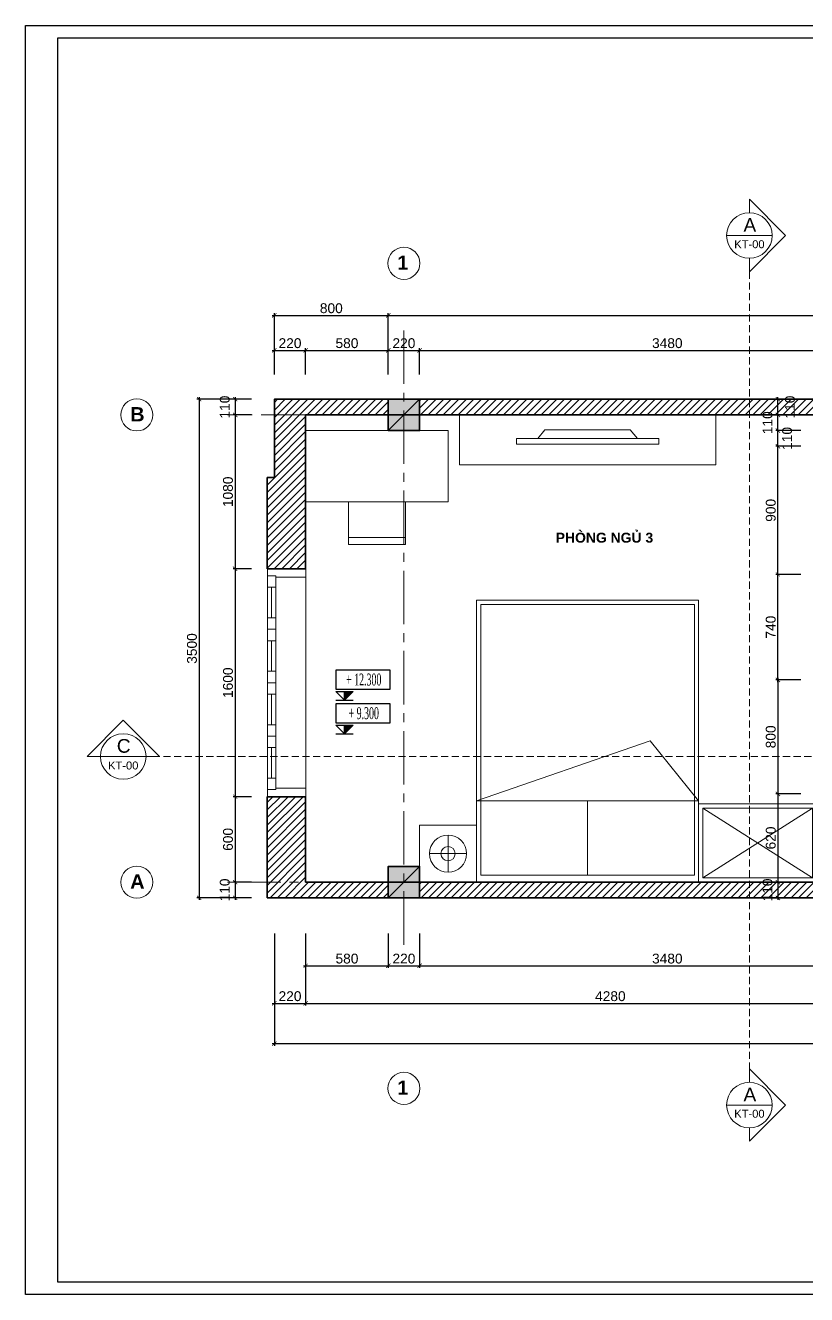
# Model space of a CAD drawing. Header units: millimetres. Extents: x 522695 to 636011, y 461124 to 505319.
# Drawn here: x 561319 to 566806, y 496409 to 505319 of the extents above; entities that cross this region are included whole.
import ezdxf
from ezdxf.enums import TextEntityAlignment as Align

# ---------------------------------------------------------------- set-up
doc = ezdxf.new("R2010")
doc.units = ezdxf.units.MM
doc.header["$LTSCALE"] = 500
doc.header["$MEASUREMENT"] = 0
doc.linetypes.add('CENTER2', pattern=[1.125, 0.75, -0.125, 0.125, -0.125])
doc.linetypes.add('DASHED2', pattern=[0.375, 0.25, -0.125])
doc.layers.get('0').update_dxf_attribs({"linetype": 'CONTINUOUS'})
doc.layers.get('DEFPOINTS').update_dxf_attribs({"color": 250, "linetype": 'CONTINUOUS'})
for name, color, linetype, lineweight in [('DH_CAT', 3, 'CONTINUOUS', 35), ('DH_HATCH', 250, 'CONTINUOUS', 5), ('DH_KHUAT', 149, 'DASHED2', 9), ('DH_KTHUOC', 8, 'CONTINUOUS', 5), ('DH_NOITHAT', 252, 'CONTINUOUS', 9), ('DH_TEXT', 4, 'CONTINUOUS', 13), ('DH_THAY', 4, 'CONTINUOUS', 13), ('DH_TRUC', 251, 'CENTER2', 5), ('TEXT', 3, 'CONTINUOUS', 25)]:
    doc.layers.add(name, color=color, linetype=linetype, lineweight=lineweight)
doc.layers.add('E_Thay', color=33, linetype='CONTINUOUS')
doc.layers.add('IN', color=5, linetype='CONTINUOUS')
doc.styles.add('arial', font='arial.ttf')
doc.styles.add('DH_ARIAL_B', font='arialbd.ttf')
doc.styles.add('DH_KITHUOC', font='arial.ttf')
doc.styles.add('ROMANSssss', font='vntimeh.shx', dxfattribs={"width": 0.55})
doc.dimstyles.new('DH_100s', dxfattribs={"dimtxt": 230, "dimasz": 100, "dimexe": 50, "dimexo": 0, "dimgap": 50, "dimtad": 1, "dimdec": 0, "dimzin": 0, "dimdsep": 46, "dimtxsty": 'DH_KITHUOC', "dimblk1": 'ARCHTICK', "dimblk2": 'ARCHTICK', "dimsah": 1, "dimcen": 90, "dimdle": 50, "dimclrd": 8, "dimclre": 8, "dimclrt": 4, "dimadec": 0, "dimazin": 0, "dimtfac": 100, "dimtdec": 0, "dimtofl": 0, "dimtmove": 2, "dimatfit": 3, "dimldrblk": 'ARCHTICK', "dimfxl": 1, "dimtolj": 2, "dimtzin": 0, "dimarcsym": 0})

# ---------------------------------------------------------------- blocks, each defined once
blk = doc.blocks.new('*U850')
at = {"layer": 'DH_NOITHAT'}
blk.add_lwpolyline([(-550, 0), (0, 0), (0, 1600), (-550, 1600)], close=True, dxfattribs=at)
at = {"layer": 'DH_NOITHAT', "color": 250}
blk.add_lwpolyline([(-520, 30), (-30, 30), (-30, 1570), (-520, 1570)], close=True, dxfattribs=at)
for points in [[(-520, 1570), (-30, 800), (-520, 30)], [(-30, 1570), (-520, 800), (-30, 30)], [(-520, 800), (-30, 800)]]:
    blk.add_lwpolyline(points, dxfattribs=at)
blk = doc.blocks.new('*U306')
blk.add_line((60, 270.4), (1540, 270.4))
at = {"color": 8}
for p, q in [((130, 60.4), (345, 60.4)), ((130, 30.4), (345, 30.4)), ((130, 0.4), (345, 0.4)), ((505, 60.4), (720, 60.4)), ((505, 30.4), (720, 30.4)), ((505, 0.4), (720, 0.4)), ((880, 60.4), (1095, 60.4)), ((880, 30.4), (1095, 30.4)), ((880, 0.4), (1095, 0.4)), ((1255, 60.4), (1470, 60.4)), ((1255, 30.4), (1470, 30.4)), ((1255, 0.4), (1470, 0.4))]:
    blk.add_line(p, q, dxfattribs=at)
for points in [[(50, 60.4), (60, 60.4), (60, 270.4), (0, 270.4), (0, 0.4), (50, 0.4)], [(1550, 60.4), (1540, 60.4), (1540, 270.4), (1600, 270.4), (1600, 0.4), (1550, 0.4)]]:
    blk.add_lwpolyline(points, close=True)
for points in [[(50, 60.4), (50, 0.4), (130, 0.4), (130, 60.4)], [(425, 60.4), (425, 0.4), (345, 0.4), (345, 60.4)], [(425, 60.4), (425, 0.4), (505, 0.4), (505, 60.4)], [(800, 60.4), (800, 0.4), (720, 0.4), (720, 60.4)], [(800, 60.4), (800, 0.4), (880, 0.4), (880, 60.4)], [(1175, 60.4), (1175, 0.4), (1095, 0.4), (1095, 60.4)], [(1175, 60.4), (1175, 0.4), (1255, 0.4), (1255, 60.4)], [(1550, 60.4), (1550, 0.4), (1470, 0.4), (1470, 60.4)]]:
    blk.add_lwpolyline(points, close=True, dxfattribs=at)
blk = doc.blocks.new('KHUNGTEN_A3')
at = {"color": 3}
blk.add_lwpolyline([(0, 14850), (21000, 14850), (21000, 0), (0, 0)], close=True, dxfattribs=at)
blk.add_lwpolyline([(380, 14704), (20854, 14704), (20854, 146), (380, 146)], close=True)
blk = doc.blocks.new('giuong15x19')
blk.add_lwpolyline([(-780, 0), (780, 0), (780, 1980), (-780, 1980)], close=True)
at = {"color": 250}
blk.add_lwpolyline([(-750, 50), (750, 50), (750, 1950), (-750, 1950)], close=True, dxfattribs=at)
for points in [[(-780, 570.3), (780, 570.3), (438.7, 992.9), (-780, 570.3)], [(0, 570.3), (0, 50)]]:
    blk.add_lwpolyline(points, dxfattribs=at)
blk = doc.blocks.new('*U20')
at = {"layer": 'DH_NOITHAT'}
for points in [[(300, 800), (300, 500), (700, 500), (700, 800)], [(0, 500), (1000, 500), (1000, 0), (0, 0)]]:
    blk.add_lwpolyline(points, close=True, dxfattribs=at)
blk.add_lwpolyline([(300, 750), (700, 750)], dxfattribs=at)
blk = doc.blocks.new('cot220')
at = {"layer": 'DH_HATCH'}
blk.add_hatch(color=256, dxfattribs=at).paths.add_polyline_path([(-110, -110), (110, -110), (110, 110), (-110, 110)])
at = {"layer": 'DH_CAT'}
blk.add_lwpolyline([(-110, -110), (110, -110), (110, 110), (-110, 110)], close=True, dxfattribs=at)
blk.add_lwpolyline([(110, 110), (-110, -110)], dxfattribs=at)
blk = doc.blocks.new('*U23')
for points in [[(-300, 0), (-350, -60), (350, -60), (300, 0)], [(-500, -60), (-500, -100), (500, -100), (500, -60)]]:
    blk.add_lwpolyline(points, close=True)
blk = doc.blocks.new('_ARCHTICK')
at = {"color": 0, "linetype": 'ByBlock', "const_width": 0.15}
blk.add_lwpolyline([(-0.5, -0.5), (0.5, 0.5)], dxfattribs=at)
blk = doc.blocks.new('*D168')
at = {"layer": 'DEFPOINTS', "color": 0, "transparency": 16777216}
for p in [(562907.1, 502694.9), (562792.3, 502584.9), (562907.1, 502584.9)]:
    blk.add_point(p, dxfattribs=at)
at = {"layer": 'DH_KTHUOC', "color": 8, "lineweight": -2, "transparency": 16777216}
for p, q in [((562792.3, 502709.9), (562792.3, 502569.9)), ((562907.1, 502694.9), (562777.3, 502694.9)), ((562907.1, 502584.9), (562777.3, 502584.9))]:
    blk.add_line(p, q, dxfattribs=at)
at = {"layer": 'DH_KTHUOC', "color": 8, "lineweight": -2, "transparency": 16777216, "xscale": 30, "yscale": 30, "zscale": 30}
for p, rotation in [((562792.3, 502694.9), 90), ((562792.3, 502584.9), 270)]:
    blk.add_blockref('_ARCHTICK', p, dxfattribs=dict(at, rotation=rotation))
at = {"layer": 'DH_KTHUOC', "color": 4, "transparency": 16777216, "insert": (562719.6, 502639.9), "char_height": 69, "attachment_point": 5, "rotation": 90, "style": 'DH_KITHUOC'}
blk.add_mtext('\\A2;110', dxfattribs=at)
blk = doc.blocks.new('*D169')
at = {"layer": 'DEFPOINTS', "color": 0, "transparency": 16777216}
for p in [(562907.1, 502584.9), (562792.3, 501504.9), (562907.1, 501504.9)]:
    blk.add_point(p, dxfattribs=at)
at = {"layer": 'DH_KTHUOC', "color": 8, "lineweight": -2, "transparency": 16777216}
for p, q in [((562907.1, 502584.9), (562777.3, 502584.9)), ((562792.3, 502599.9), (562792.3, 501489.9)), ((562907.1, 501504.9), (562777.3, 501504.9))]:
    blk.add_line(p, q, dxfattribs=at)
at = {"layer": 'DH_KTHUOC', "color": 8, "lineweight": -2, "transparency": 16777216, "xscale": 30, "yscale": 30, "zscale": 30}
for p, rotation in [((562792.3, 502584.9), 90), ((562792.3, 501504.9), 270)]:
    blk.add_blockref('_ARCHTICK', p, dxfattribs=dict(at, rotation=rotation))
at = {"layer": 'DH_KTHUOC', "color": 4, "transparency": 16777216, "insert": (562742.1, 502044.9), "char_height": 69, "attachment_point": 5, "rotation": 90, "style": 'DH_KITHUOC'}
blk.add_mtext('\\A2;1080', dxfattribs=at)
blk = doc.blocks.new('*D170')
at = {"layer": 'DEFPOINTS', "color": 0, "transparency": 16777216}
for p in [(562907.1, 501504.9), (562792.3, 499904.9), (562907.1, 499904.9)]:
    blk.add_point(p, dxfattribs=at)
at = {"layer": 'DH_KTHUOC', "color": 8, "lineweight": -2, "transparency": 16777216}
for p, q in [((562907.1, 501504.9), (562777.3, 501504.9)), ((562792.3, 501519.9), (562792.3, 499889.9)), ((562907.1, 499904.9), (562777.3, 499904.9))]:
    blk.add_line(p, q, dxfattribs=at)
at = {"layer": 'DH_KTHUOC', "color": 8, "lineweight": -2, "transparency": 16777216, "xscale": 30, "yscale": 30, "zscale": 30}
for p, rotation in [((562792.3, 501504.9), 90), ((562792.3, 499904.9), 270)]:
    blk.add_blockref('_ARCHTICK', p, dxfattribs=dict(at, rotation=rotation))
at = {"layer": 'DH_KTHUOC', "color": 4, "transparency": 16777216, "insert": (562742.1, 500704.9), "char_height": 69, "attachment_point": 5, "rotation": 90, "style": 'DH_KITHUOC'}
blk.add_mtext('\\A2;1600', dxfattribs=at)
blk = doc.blocks.new('*D171')
at = {"layer": 'DEFPOINTS', "color": 0, "transparency": 16777216}
for p in [(562907.1, 499904.9), (562792.3, 499304.9), (562907.1, 499304.9)]:
    blk.add_point(p, dxfattribs=at)
at = {"layer": 'DH_KTHUOC', "color": 8, "lineweight": -2, "transparency": 16777216}
for p, q in [((562907.1, 499904.9), (562777.3, 499904.9)), ((562792.3, 499919.9), (562792.3, 499289.9)), ((562907.1, 499304.9), (562777.3, 499304.9))]:
    blk.add_line(p, q, dxfattribs=at)
at = {"layer": 'DH_KTHUOC', "color": 8, "lineweight": -2, "transparency": 16777216, "xscale": 30, "yscale": 30, "zscale": 30}
for p, rotation in [((562792.3, 499904.9), 90), ((562792.3, 499304.9), 270)]:
    blk.add_blockref('_ARCHTICK', p, dxfattribs=dict(at, rotation=rotation))
at = {"layer": 'DH_KTHUOC', "color": 4, "transparency": 16777216, "insert": (562742.1, 499604.9), "char_height": 69, "attachment_point": 5, "rotation": 90, "style": 'DH_KITHUOC'}
blk.add_mtext('\\A2;600', dxfattribs=at)
blk = doc.blocks.new('*D172')
at = {"layer": 'DEFPOINTS', "color": 0, "transparency": 16777216}
for p in [(562907.1, 499304.9), (562792.3, 499194.9), (562907.1, 499194.9)]:
    blk.add_point(p, dxfattribs=at)
at = {"layer": 'DH_KTHUOC', "color": 8, "lineweight": -2, "transparency": 16777216}
for p, q in [((562792.3, 499319.9), (562792.3, 499179.9)), ((562907.1, 499304.9), (562777.3, 499304.9)), ((562907.1, 499194.9), (562777.3, 499194.9))]:
    blk.add_line(p, q, dxfattribs=at)
at = {"layer": 'DH_KTHUOC', "color": 8, "lineweight": -2, "transparency": 16777216, "xscale": 30, "yscale": 30, "zscale": 30}
for p, rotation in [((562792.3, 499304.9), 90), ((562792.3, 499194.9), 270)]:
    blk.add_blockref('_ARCHTICK', p, dxfattribs=dict(at, rotation=rotation))
at = {"layer": 'DH_KTHUOC', "color": 4, "transparency": 16777216, "insert": (562719.6, 499249.9), "char_height": 69, "attachment_point": 5, "rotation": 90, "style": 'DH_KITHUOC'}
blk.add_mtext('\\A2;110', dxfattribs=at)
blk = doc.blocks.new('*D173')
at = {"layer": 'DEFPOINTS', "color": 0, "transparency": 16777216}
for p in [(562907.1, 502694.9), (562539.3, 499194.9), (562907.1, 499194.9)]:
    blk.add_point(p, dxfattribs=at)
at = {"layer": 'DH_KTHUOC', "color": 8, "lineweight": -2, "transparency": 16777216}
for p, q in [((562539.3, 502709.9), (562539.3, 499179.9)), ((562907.1, 502694.9), (562524.3, 502694.9)), ((562907.1, 499194.9), (562524.3, 499194.9))]:
    blk.add_line(p, q, dxfattribs=at)
at = {"layer": 'DH_KTHUOC', "color": 8, "lineweight": -2, "transparency": 16777216, "xscale": 30, "yscale": 30, "zscale": 30}
for p, rotation in [((562539.3, 502694.9), 90), ((562539.3, 499194.9), 270)]:
    blk.add_blockref('_ARCHTICK', p, dxfattribs=dict(at, rotation=rotation))
at = {"layer": 'DH_KTHUOC', "color": 4, "transparency": 16777216, "insert": (562489.1, 500944.9), "char_height": 69, "attachment_point": 5, "rotation": 90, "style": 'DH_KITHUOC'}
blk.add_mtext('\\A2;3500', dxfattribs=at)
blk = doc.blocks.new('*D183')
at = {"layer": 'DEFPOINTS', "color": 0, "transparency": 16777216}
for p in [(563867.5, 503283.2), (563067.5, 502869.1), (563867.5, 502869.1)]:
    blk.add_point(p, dxfattribs=at)
at = {"layer": 'DH_KTHUOC', "color": 8, "lineweight": -2, "transparency": 16777216}
for p, q in [((563052.5, 503283.2), (563882.5, 503283.2)), ((563067.5, 502869.1), (563067.5, 503298.2)), ((563867.5, 502869.1), (563867.5, 503298.2))]:
    blk.add_line(p, q, dxfattribs=at)
at = {"layer": 'DH_KTHUOC', "color": 8, "lineweight": -2, "transparency": 16777216, "xscale": 30, "yscale": 30, "zscale": 30, "rotation": 180}
blk.add_blockref('_ARCHTICK', (563067.5, 503283.2), dxfattribs=at)
at = {"layer": 'DH_KTHUOC', "color": 8, "lineweight": -2, "transparency": 16777216, "xscale": 30, "yscale": 30, "zscale": 30}
blk.add_blockref('_ARCHTICK', (563867.5, 503283.2), dxfattribs=at)
at = {"layer": 'DH_KTHUOC', "color": 4, "transparency": 16777216, "insert": (563467.5, 503333.5), "char_height": 69, "attachment_point": 5, "style": 'DH_KITHUOC'}
blk.add_mtext('\\A2;800', dxfattribs=at)
blk = doc.blocks.new('*D184')
at = {"layer": 'DEFPOINTS', "color": 0, "transparency": 16777216}
for p in [(564087.5, 503037.9), (563867.5, 502869.1), (564087.5, 502869.1)]:
    blk.add_point(p, dxfattribs=at)
at = {"layer": 'DH_KTHUOC', "color": 8, "lineweight": -2, "transparency": 16777216}
for p, q in [((563852.5, 503037.9), (564102.5, 503037.9)), ((563867.5, 502869.1), (563867.5, 503052.9)), ((564087.5, 502869.1), (564087.5, 503052.9))]:
    blk.add_line(p, q, dxfattribs=at)
at = {"layer": 'DH_KTHUOC', "color": 8, "lineweight": -2, "transparency": 16777216, "xscale": 30, "yscale": 30, "zscale": 30, "rotation": 180}
blk.add_blockref('_ARCHTICK', (563867.5, 503037.9), dxfattribs=at)
at = {"layer": 'DH_KTHUOC', "color": 8, "lineweight": -2, "transparency": 16777216, "xscale": 30, "yscale": 30, "zscale": 30}
blk.add_blockref('_ARCHTICK', (564087.5, 503037.9), dxfattribs=at)
at = {"layer": 'DH_KTHUOC', "color": 4, "transparency": 16777216, "insert": (563977.5, 503088.1), "char_height": 69, "attachment_point": 5, "style": 'DH_KITHUOC'}
blk.add_mtext('\\A2;220', dxfattribs=at)
blk = doc.blocks.new('*D185')
at = {"layer": 'DEFPOINTS', "color": 0, "transparency": 16777216}
for p in [(567567.5, 503037.9), (564087.5, 502869.1), (567567.5, 502869.1)]:
    blk.add_point(p, dxfattribs=at)
at = {"layer": 'DH_KTHUOC', "color": 8, "lineweight": -2, "transparency": 16777216}
for p, q in [((564072.5, 503037.9), (567582.5, 503037.9)), ((564087.5, 502869.1), (564087.5, 503052.9)), ((567567.5, 502869.1), (567567.5, 503052.9))]:
    blk.add_line(p, q, dxfattribs=at)
at = {"layer": 'DH_KTHUOC', "color": 8, "lineweight": -2, "transparency": 16777216, "xscale": 30, "yscale": 30, "zscale": 30, "rotation": 180}
blk.add_blockref('_ARCHTICK', (564087.5, 503037.9), dxfattribs=at)
at = {"layer": 'DH_KTHUOC', "color": 8, "lineweight": -2, "transparency": 16777216, "xscale": 30, "yscale": 30, "zscale": 30}
blk.add_blockref('_ARCHTICK', (567567.5, 503037.9), dxfattribs=at)
at = {"layer": 'DH_KTHUOC', "color": 4, "transparency": 16777216, "insert": (565827.5, 503088.2), "char_height": 69, "attachment_point": 5, "style": 'DH_KITHUOC'}
blk.add_mtext('\\A2;3480', dxfattribs=at)
blk = doc.blocks.new('*D191')
at = {"layer": 'DEFPOINTS', "color": 0, "transparency": 16777216}
for p in [(571067.5, 503283.2), (563867.5, 502869.1), (571067.5, 502869.1)]:
    blk.add_point(p, dxfattribs=at)
at = {"layer": 'DH_KTHUOC', "color": 8, "lineweight": -2, "transparency": 16777216}
for p, q in [((563852.5, 503283.2), (571082.5, 503283.2)), ((563867.5, 502869.1), (563867.5, 503298.2)), ((571067.5, 502869.1), (571067.5, 503298.2))]:
    blk.add_line(p, q, dxfattribs=at)
at = {"layer": 'DH_KTHUOC', "color": 8, "lineweight": -2, "transparency": 16777216, "xscale": 30, "yscale": 30, "zscale": 30, "rotation": 180}
blk.add_blockref('_ARCHTICK', (563867.5, 503283.2), dxfattribs=at)
at = {"layer": 'DH_KTHUOC', "color": 8, "lineweight": -2, "transparency": 16777216, "xscale": 30, "yscale": 30, "zscale": 30}
blk.add_blockref('_ARCHTICK', (571067.5, 503283.2), dxfattribs=at)
at = {"layer": 'DH_KTHUOC', "color": 4, "transparency": 16777216, "insert": (567467.5, 503333.5), "char_height": 69, "attachment_point": 5, "style": 'DH_KITHUOC'}
blk.add_mtext('\\A2;7200', dxfattribs=at)
blk = doc.blocks.new('*D192')
at = {"layer": 'DEFPOINTS', "color": 0, "transparency": 16777216}
for p in [(563287.5, 503037.9), (563067.5, 502869.1), (563287.5, 502869.1)]:
    blk.add_point(p, dxfattribs=at)
at = {"layer": 'DH_KTHUOC', "color": 8, "lineweight": -2, "transparency": 16777216}
for p, q in [((563052.5, 503037.9), (563302.5, 503037.9)), ((563067.5, 502869.1), (563067.5, 503052.9)), ((563287.5, 502869.1), (563287.5, 503052.9))]:
    blk.add_line(p, q, dxfattribs=at)
at = {"layer": 'DH_KTHUOC', "color": 8, "lineweight": -2, "transparency": 16777216, "xscale": 30, "yscale": 30, "zscale": 30, "rotation": 180}
blk.add_blockref('_ARCHTICK', (563067.5, 503037.9), dxfattribs=at)
at = {"layer": 'DH_KTHUOC', "color": 8, "lineweight": -2, "transparency": 16777216, "xscale": 30, "yscale": 30, "zscale": 30}
blk.add_blockref('_ARCHTICK', (563287.5, 503037.9), dxfattribs=at)
at = {"layer": 'DH_KTHUOC', "color": 4, "transparency": 16777216, "insert": (563177.5, 503088.1), "char_height": 69, "attachment_point": 5, "style": 'DH_KITHUOC'}
blk.add_mtext('\\A2;220', dxfattribs=at)
blk = doc.blocks.new('*D193')
at = {"layer": 'DEFPOINTS', "color": 0, "transparency": 16777216}
for p in [(563867.5, 503037.9), (563287.5, 502869.1), (563867.5, 502869.1)]:
    blk.add_point(p, dxfattribs=at)
at = {"layer": 'DH_KTHUOC', "color": 8, "lineweight": -2, "transparency": 16777216}
for p, q in [((563272.5, 503037.9), (563882.5, 503037.9)), ((563287.5, 502869.1), (563287.5, 503052.9)), ((563867.5, 502869.1), (563867.5, 503052.9))]:
    blk.add_line(p, q, dxfattribs=at)
at = {"layer": 'DH_KTHUOC', "color": 8, "lineweight": -2, "transparency": 16777216, "xscale": 30, "yscale": 30, "zscale": 30, "rotation": 180}
blk.add_blockref('_ARCHTICK', (563287.5, 503037.9), dxfattribs=at)
at = {"layer": 'DH_KTHUOC', "color": 8, "lineweight": -2, "transparency": 16777216, "xscale": 30, "yscale": 30, "zscale": 30}
blk.add_blockref('_ARCHTICK', (563867.5, 503037.9), dxfattribs=at)
at = {"layer": 'DH_KTHUOC', "color": 4, "transparency": 16777216, "insert": (563577.5, 503088.1), "char_height": 69, "attachment_point": 5, "style": 'DH_KITHUOC'}
blk.add_mtext('\\A2;580', dxfattribs=at)
blk = doc.blocks.new('*D194')
at = {"layer": 'DEFPOINTS', "color": 0, "transparency": 16777216}
for p in [(563067.5, 498945.5), (563287.5, 498945.5), (563287.5, 498453.8)]:
    blk.add_point(p, dxfattribs=at)
at = {"layer": 'DH_KTHUOC', "color": 8, "lineweight": -2, "transparency": 16777216}
for p, q in [((563067.5, 498945.5), (563067.5, 498438.8)), ((563287.5, 498945.5), (563287.5, 498438.8)), ((563052.5, 498453.8), (563302.5, 498453.8))]:
    blk.add_line(p, q, dxfattribs=at)
at = {"layer": 'DH_KTHUOC', "color": 8, "lineweight": -2, "transparency": 16777216, "xscale": 30, "yscale": 30, "zscale": 30, "rotation": 180}
blk.add_blockref('_ARCHTICK', (563067.5, 498453.8), dxfattribs=at)
at = {"layer": 'DH_KTHUOC', "color": 8, "lineweight": -2, "transparency": 16777216, "xscale": 30, "yscale": 30, "zscale": 30}
blk.add_blockref('_ARCHTICK', (563287.5, 498453.8), dxfattribs=at)
at = {"layer": 'DH_KTHUOC', "color": 4, "transparency": 16777216, "insert": (563177.5, 498504), "char_height": 69, "attachment_point": 5, "style": 'DH_KITHUOC'}
blk.add_mtext('\\A2;220', dxfattribs=at)
blk = doc.blocks.new('*D195')
at = {"layer": 'DEFPOINTS', "color": 0, "transparency": 16777216}
for p in [(563287.5, 498945.5), (563867.5, 498945.5), (563867.5, 498717.7)]:
    blk.add_point(p, dxfattribs=at)
at = {"layer": 'DH_KTHUOC', "color": 8, "lineweight": -2, "transparency": 16777216}
for p, q in [((563287.5, 498945.5), (563287.5, 498702.7)), ((563867.5, 498945.5), (563867.5, 498702.7)), ((563272.5, 498717.7), (563882.5, 498717.7))]:
    blk.add_line(p, q, dxfattribs=at)
at = {"layer": 'DH_KTHUOC', "color": 8, "lineweight": -2, "transparency": 16777216, "xscale": 30, "yscale": 30, "zscale": 30, "rotation": 180}
blk.add_blockref('_ARCHTICK', (563287.5, 498717.7), dxfattribs=at)
at = {"layer": 'DH_KTHUOC', "color": 8, "lineweight": -2, "transparency": 16777216, "xscale": 30, "yscale": 30, "zscale": 30}
blk.add_blockref('_ARCHTICK', (563867.5, 498717.7), dxfattribs=at)
at = {"layer": 'DH_KTHUOC', "color": 4, "transparency": 16777216, "insert": (563577.5, 498767.9), "char_height": 69, "attachment_point": 5, "style": 'DH_KITHUOC'}
blk.add_mtext('\\A2;580', dxfattribs=at)
blk = doc.blocks.new('*D196')
at = {"layer": 'DEFPOINTS', "color": 0, "transparency": 16777216}
for p in [(563867.5, 498945.5), (564087.5, 498945.5), (564087.5, 498717.7)]:
    blk.add_point(p, dxfattribs=at)
at = {"layer": 'DH_KTHUOC', "color": 8, "lineweight": -2, "transparency": 16777216}
for p, q in [((563867.5, 498945.5), (563867.5, 498702.7)), ((564087.5, 498945.5), (564087.5, 498702.7)), ((563852.5, 498717.7), (564102.5, 498717.7))]:
    blk.add_line(p, q, dxfattribs=at)
at = {"layer": 'DH_KTHUOC', "color": 8, "lineweight": -2, "transparency": 16777216, "xscale": 30, "yscale": 30, "zscale": 30, "rotation": 180}
blk.add_blockref('_ARCHTICK', (563867.5, 498717.7), dxfattribs=at)
at = {"layer": 'DH_KTHUOC', "color": 8, "lineweight": -2, "transparency": 16777216, "xscale": 30, "yscale": 30, "zscale": 30}
blk.add_blockref('_ARCHTICK', (564087.5, 498717.7), dxfattribs=at)
at = {"layer": 'DH_KTHUOC', "color": 4, "transparency": 16777216, "insert": (563977.5, 498767.9), "char_height": 69, "attachment_point": 5, "style": 'DH_KITHUOC'}
blk.add_mtext('\\A2;220', dxfattribs=at)
blk = doc.blocks.new('*D197')
at = {"layer": 'DEFPOINTS', "color": 0, "transparency": 16777216}
for p in [(564087.5, 498945.5), (567567.5, 498945.5), (567567.5, 498717.7)]:
    blk.add_point(p, dxfattribs=at)
at = {"layer": 'DH_KTHUOC', "color": 8, "lineweight": -2, "transparency": 16777216}
for p, q in [((564087.5, 498945.5), (564087.5, 498702.7)), ((567567.5, 498945.5), (567567.5, 498702.7)), ((564072.5, 498717.7), (567582.5, 498717.7))]:
    blk.add_line(p, q, dxfattribs=at)
at = {"layer": 'DH_KTHUOC', "color": 8, "lineweight": -2, "transparency": 16777216, "xscale": 30, "yscale": 30, "zscale": 30, "rotation": 180}
blk.add_blockref('_ARCHTICK', (564087.5, 498717.7), dxfattribs=at)
at = {"layer": 'DH_KTHUOC', "color": 8, "lineweight": -2, "transparency": 16777216, "xscale": 30, "yscale": 30, "zscale": 30}
blk.add_blockref('_ARCHTICK', (567567.5, 498717.7), dxfattribs=at)
at = {"layer": 'DH_KTHUOC', "color": 4, "transparency": 16777216, "insert": (565827.5, 498767.9), "char_height": 69, "attachment_point": 5, "style": 'DH_KITHUOC'}
blk.add_mtext('\\A2;3480', dxfattribs=at)
blk = doc.blocks.new('*D204')
at = {"layer": 'DEFPOINTS', "color": 0, "transparency": 16777216}
for p in [(563067.5, 498945.5), (571067.5, 498945.5), (563067.5, 498171)]:
    blk.add_point(p, dxfattribs=at)
at = {"layer": 'DH_KTHUOC', "color": 8, "lineweight": -2, "transparency": 16777216}
for p, q in [((563067.5, 498945.5), (563067.5, 498156)), ((571067.5, 498945.5), (571067.5, 498156)), ((571082.5, 498171), (563052.5, 498171))]:
    blk.add_line(p, q, dxfattribs=at)
at = {"layer": 'DH_KTHUOC', "color": 8, "lineweight": -2, "transparency": 16777216, "xscale": 30, "yscale": 30, "zscale": 30, "rotation": 180}
blk.add_blockref('_ARCHTICK', (563067.5, 498171), dxfattribs=at)
at = {"layer": 'DH_KTHUOC', "color": 8, "lineweight": -2, "transparency": 16777216, "xscale": 30, "yscale": 30, "zscale": 30}
blk.add_blockref('_ARCHTICK', (571067.5, 498171), dxfattribs=at)
at = {"layer": 'DH_KTHUOC', "color": 4, "transparency": 16777216, "insert": (567067.5, 498221.2), "char_height": 69, "attachment_point": 5, "style": 'DH_KITHUOC'}
blk.add_mtext('\\A2;8000', dxfattribs=at)
blk = doc.blocks.new('*D205')
at = {"layer": 'DEFPOINTS', "color": 0, "transparency": 16777216}
for p in [(563287.5, 498945.5), (567567.5, 498945.5), (567567.5, 498453.8)]:
    blk.add_point(p, dxfattribs=at)
at = {"layer": 'DH_KTHUOC', "color": 8, "lineweight": -2, "transparency": 16777216}
for p, q in [((563287.5, 498945.5), (563287.5, 498438.8)), ((567567.5, 498945.5), (567567.5, 498438.8)), ((563272.5, 498453.8), (567582.5, 498453.8))]:
    blk.add_line(p, q, dxfattribs=at)
at = {"layer": 'DH_KTHUOC', "color": 8, "lineweight": -2, "transparency": 16777216, "xscale": 30, "yscale": 30, "zscale": 30, "rotation": 180}
blk.add_blockref('_ARCHTICK', (563287.5, 498453.8), dxfattribs=at)
at = {"layer": 'DH_KTHUOC', "color": 8, "lineweight": -2, "transparency": 16777216, "xscale": 30, "yscale": 30, "zscale": 30}
blk.add_blockref('_ARCHTICK', (567567.5, 498453.8), dxfattribs=at)
at = {"layer": 'DH_KTHUOC', "color": 4, "transparency": 16777216, "insert": (565427.5, 498504), "char_height": 69, "attachment_point": 5, "style": 'DH_KITHUOC'}
blk.add_mtext('\\A2;4280', dxfattribs=at)
blk = doc.blocks.new('*D164')
at = {"layer": 'DEFPOINTS', "color": 0, "transparency": 16777216}
for p in [(566604.3, 501464.9), (566764.2, 501464.9), (566764.2, 500724.9)]:
    blk.add_point(p, dxfattribs=at)
at = {"layer": 'DH_KTHUOC', "color": 8, "lineweight": -2, "transparency": 16777216}
for p, q in [((566764.2, 501464.9), (566589.3, 501464.9)), ((566604.3, 500709.9), (566604.3, 501479.9)), ((566764.2, 500724.9), (566589.3, 500724.9))]:
    blk.add_line(p, q, dxfattribs=at)
at = {"layer": 'DH_KTHUOC', "color": 8, "lineweight": -2, "transparency": 16777216, "xscale": 30, "yscale": 30, "zscale": 30}
for p, rotation in [((566604.3, 501464.9), 90), ((566604.3, 500724.9), 270)]:
    blk.add_blockref('_ARCHTICK', p, dxfattribs=dict(at, rotation=rotation))
at = {"layer": 'DH_KTHUOC', "color": 4, "transparency": 16777216, "insert": (566554.1, 501094.9), "char_height": 69, "attachment_point": 5, "rotation": 90, "style": 'DH_KITHUOC'}
blk.add_mtext('\\A2;740', dxfattribs=at)
blk = doc.blocks.new('*D165')
at = {"layer": 'DEFPOINTS', "color": 0, "transparency": 16777216}
for p in [(566604.3, 502364.9), (566764.2, 502364.9), (566764.2, 501464.9)]:
    blk.add_point(p, dxfattribs=at)
at = {"layer": 'DH_KTHUOC', "color": 8, "lineweight": -2, "transparency": 16777216}
for p, q in [((566764.2, 502364.9), (566589.3, 502364.9)), ((566604.3, 501449.9), (566604.3, 502379.9)), ((566764.2, 501464.9), (566589.3, 501464.9))]:
    blk.add_line(p, q, dxfattribs=at)
at = {"layer": 'DH_KTHUOC', "color": 8, "lineweight": -2, "transparency": 16777216, "xscale": 30, "yscale": 30, "zscale": 30}
for p, rotation in [((566604.3, 502364.9), 90), ((566604.3, 501464.9), 270)]:
    blk.add_blockref('_ARCHTICK', p, dxfattribs=dict(at, rotation=rotation))
at = {"layer": 'DH_KTHUOC', "color": 4, "transparency": 16777216, "insert": (566554.1, 501914.9), "char_height": 69, "attachment_point": 5, "rotation": 90, "style": 'DH_KITHUOC'}
blk.add_mtext('\\A2;900', dxfattribs=at)
blk = doc.blocks.new('*D166')
at = {"layer": 'DEFPOINTS', "color": 0, "transparency": 16777216}
for p in [(566604.3, 502474.9), (566764.2, 502474.9), (566764.2, 502364.9)]:
    blk.add_point(p, dxfattribs=at)
at = {"layer": 'DH_KTHUOC', "color": 8, "lineweight": -2, "transparency": 16777216}
for p, q in [((566764.2, 502474.9), (566589.3, 502474.9)), ((566604.3, 502349.9), (566604.3, 502489.9)), ((566764.2, 502364.9), (566589.3, 502364.9))]:
    blk.add_line(p, q, dxfattribs=at)
at = {"layer": 'DH_KTHUOC', "color": 8, "lineweight": -2, "transparency": 16777216, "xscale": 30, "yscale": 30, "zscale": 30}
for p, rotation in [((566604.3, 502474.9), 90), ((566604.3, 502364.9), 270)]:
    blk.add_blockref('_ARCHTICK', p, dxfattribs=dict(at, rotation=rotation))
at = {"layer": 'DH_KTHUOC', "color": 4, "transparency": 16777216, "insert": (566668.9, 502419.9), "char_height": 69, "attachment_point": 5, "rotation": 90, "style": 'DH_KITHUOC'}
blk.add_mtext('\\A2;110', dxfattribs=at)
blk = doc.blocks.new('*D167')
at = {"layer": 'DEFPOINTS', "color": 0, "transparency": 16777216}
for p in [(566604.3, 502584.9), (566764.2, 502584.9), (566764.2, 502474.9)]:
    blk.add_point(p, dxfattribs=at)
at = {"layer": 'DH_KTHUOC', "color": 8, "lineweight": -2, "transparency": 16777216}
for p, q in [((566764.2, 502584.9), (566589.3, 502584.9)), ((566604.3, 502459.9), (566604.3, 502599.9)), ((566764.2, 502474.9), (566589.3, 502474.9))]:
    blk.add_line(p, q, dxfattribs=at)
at = {"layer": 'DH_KTHUOC', "color": 8, "lineweight": -2, "transparency": 16777216, "xscale": 30, "yscale": 30, "zscale": 30}
for p, rotation in [((566604.3, 502584.9), 90), ((566604.3, 502474.9), 270)]:
    blk.add_blockref('_ARCHTICK', p, dxfattribs=dict(at, rotation=rotation))
at = {"layer": 'DH_KTHUOC', "color": 4, "transparency": 16777216, "insert": (566531.6, 502529.9), "char_height": 69, "attachment_point": 5, "rotation": 90, "style": 'DH_KITHUOC'}
blk.add_mtext('\\A2;110', dxfattribs=at)
blk = doc.blocks.new('CosSan')
at = {"lineweight": 25}
blk.add_hatch(color=8, dxfattribs=at).paths.add_polyline_path([(160, 160), (0, 160), (0, 0)])
at = {"color": 8, "lineweight": 25}
for p, q in [((-160, 0), (160, 0)), ((0, 0), (0, 160))]:
    blk.add_line(p, q, dxfattribs=at)
blk.add_lwpolyline([(0, 0), (-160, 160), (160, 160)], close=True, dxfattribs=at)
at = {"color": 8}
blk.add_wipeout([(-161, 550), (-161, 200), (839, 200), (839, 550)], dxfattribs=at).dxf.layer = 'E_Thay'
at = {"color": 8, "lineweight": 25}
blk.add_lwpolyline([(-161, 200), (839, 200), (839, 550), (-161, 550)], close=True, dxfattribs=at)
at = {"layer": 'E_Thay', "color": 8, "lineweight": 25}
blk.add_line((-160, 160), (160, 160), dxfattribs=at)
at = {"style": 'ROMANSssss', "width": 0.55}
blk.add_attdef('%%P0,000', text='', height=220, dxfattribs=at).set_placement((353, 271), align=Align.CENTER)
blk = doc.blocks.new('*U211')
at = {"color": 8}
for points in [[(0, 518), (0, 636), (318, 318), (0, 0), (0, 118)], [(-200, 318), (200, 318)], [(0, -7112), (0, -6993), (318, -7312), (0, -7630), (0, -7512)], [(-200, -7312), (200, -7312)]]:
    blk.add_lwpolyline(points, dxfattribs=at)
for centre in [(0, 318), (0, -7312)]:
    blk.add_circle(centre, 200, dxfattribs=at)
at = {"layer": 'DH_KHUAT', "color": 250, "linetype": 'DASHED2', "ltscale": 0.5}
blk.add_lwpolyline([(0, 0), (0, -7112)], dxfattribs=at)
at = {"style": 'arial'}
for p in [(4, 411), (4, -7219)]:
    blk.add_text('A', height=120, dxfattribs=at).set_placement(p, align=Align.MIDDLE_CENTER)
for p in [(0, 186), (0, -7444)]:
    blk.add_attdef('KYHIEU', text='', height=70, dxfattribs=at).set_placement(p, align=Align.BOTTOM_CENTER)
blk = doc.blocks.new('*U210')
at = {"color": 8}
for points in [[(-118, 0), (0, 0), (-318, 318), (-636, 0), (-518, 0)], [(12617, 0), (12735, 0), (12417, 318), (12098, 0), (12217, 0)], [(-518, 0), (-118, 0)], [(12217, 0), (12617, 0)]]:
    blk.add_lwpolyline(points, dxfattribs=at)
at = {"color": 250, "linetype": 'DASHED2', "ltscale": 0.5}
blk.add_lwpolyline([(12098, 0), (-118, 0)], dxfattribs=at)
at = {"color": 8}
for centre in [(-318, 0), (12417, 0)]:
    blk.add_circle(centre, 200, dxfattribs=at)
at = {"style": 'arial'}
for p in [(-314, 93), (12421, 93)]:
    blk.add_text('C', height=120, dxfattribs=at).set_placement(p, align=Align.MIDDLE_CENTER)
for p in [(-318, -135), (12417, -135)]:
    blk.add_attdef('KH', text='', height=70, dxfattribs=at).set_placement(p, align=Align.BOTTOM_CENTER)
blk = doc.blocks.new('*D408')
at = {"layer": 'DEFPOINTS', "color": 0, "transparency": 16777216}
for p in [(566604.3, 502694.9), (566764.2, 502694.9), (566764.2, 502584.9)]:
    blk.add_point(p, dxfattribs=at)
at = {"layer": 'DH_KTHUOC', "color": 8, "lineweight": -2, "transparency": 16777216}
for p, q in [((566604.3, 502569.9), (566604.3, 502709.9)), ((566764.2, 502694.9), (566589.3, 502694.9)), ((566764.2, 502584.9), (566589.3, 502584.9))]:
    blk.add_line(p, q, dxfattribs=at)
at = {"layer": 'DH_KTHUOC', "color": 8, "lineweight": -2, "transparency": 16777216, "xscale": 30, "yscale": 30, "zscale": 30}
for p, rotation in [((566604.3, 502694.9), 90), ((566604.3, 502584.9), 270)]:
    blk.add_blockref('_ARCHTICK', p, dxfattribs=dict(at, rotation=rotation))
at = {"layer": 'DH_KTHUOC', "color": 4, "transparency": 16777216, "insert": (566689, 502639.9), "char_height": 69, "attachment_point": 5, "rotation": 90, "style": 'DH_KITHUOC'}
blk.add_mtext('\\A2;110', dxfattribs=at)
blk = doc.blocks.new('*D409')
at = {"layer": 'DEFPOINTS', "color": 0, "transparency": 16777216}
for p in [(566764.2, 499304.9), (566604.3, 499194.9), (566764.2, 499194.9)]:
    blk.add_point(p, dxfattribs=at)
at = {"layer": 'DH_KTHUOC', "color": 8, "lineweight": -2, "transparency": 16777216}
for p, q in [((566604.3, 499319.9), (566604.3, 499179.9)), ((566764.2, 499304.9), (566589.3, 499304.9)), ((566764.2, 499194.9), (566589.3, 499194.9))]:
    blk.add_line(p, q, dxfattribs=at)
at = {"layer": 'DH_KTHUOC', "color": 8, "lineweight": -2, "transparency": 16777216, "xscale": 30, "yscale": 30, "zscale": 30}
for p, rotation in [((566604.3, 499304.9), 90), ((566604.3, 499194.9), 270)]:
    blk.add_blockref('_ARCHTICK', p, dxfattribs=dict(at, rotation=rotation))
at = {"layer": 'DH_KTHUOC', "color": 4, "transparency": 16777216, "insert": (566531.6, 499249.9), "char_height": 69, "attachment_point": 5, "rotation": 90, "style": 'DH_KITHUOC'}
blk.add_mtext('\\A2;110', dxfattribs=at)
blk = doc.blocks.new('*D847')
at = {"layer": 'DEFPOINTS', "color": 0, "transparency": 16777216}
for p in [(566764.2, 500724.9), (566604.3, 499924.9), (566764.2, 499924.9)]:
    blk.add_point(p, dxfattribs=at)
at = {"layer": 'DH_KTHUOC', "color": 8, "lineweight": -2, "transparency": 16777216}
for p, q in [((566764.2, 500724.9), (566589.3, 500724.9)), ((566604.3, 500739.9), (566604.3, 499909.9)), ((566764.2, 499924.9), (566589.3, 499924.9))]:
    blk.add_line(p, q, dxfattribs=at)
at = {"layer": 'DH_KTHUOC', "color": 8, "lineweight": -2, "transparency": 16777216, "xscale": 30, "yscale": 30, "zscale": 30}
for p, rotation in [((566604.3, 500724.9), 90), ((566604.3, 499924.9), 270)]:
    blk.add_blockref('_ARCHTICK', p, dxfattribs=dict(at, rotation=rotation))
at = {"layer": 'DH_KTHUOC', "color": 4, "transparency": 16777216, "insert": (566554.1, 500324.9), "char_height": 69, "attachment_point": 5, "rotation": 90, "style": 'DH_KITHUOC'}
blk.add_mtext('\\A2;800', dxfattribs=at)
blk = doc.blocks.new('*D848')
at = {"layer": 'DEFPOINTS', "color": 0, "transparency": 16777216}
for p in [(566764.2, 499924.9), (566604.3, 499304.9), (566764.2, 499304.9)]:
    blk.add_point(p, dxfattribs=at)
at = {"layer": 'DH_KTHUOC', "color": 8, "lineweight": -2, "transparency": 16777216}
for p, q in [((566764.2, 499924.9), (566589.3, 499924.9)), ((566604.3, 499939.9), (566604.3, 499289.9)), ((566764.2, 499304.9), (566589.3, 499304.9))]:
    blk.add_line(p, q, dxfattribs=at)
at = {"layer": 'DH_KTHUOC', "color": 8, "lineweight": -2, "transparency": 16777216, "xscale": 30, "yscale": 30, "zscale": 30}
for p, rotation in [((566604.3, 499924.9), 90), ((566604.3, 499304.9), 270)]:
    blk.add_blockref('_ARCHTICK', p, dxfattribs=dict(at, rotation=rotation))
at = {"layer": 'DH_KTHUOC', "color": 4, "transparency": 16777216, "insert": (566554.1, 499614.9), "char_height": 69, "attachment_point": 5, "rotation": 90, "style": 'DH_KITHUOC'}
blk.add_mtext('\\A2;620', dxfattribs=at)

msp = doc.modelspace()

# ---------------------------------------------------------------- hatches: boundary and pattern name
at = {"layer": 'DH_HATCH'}
h = msp.add_hatch(dxfattribs=at)
h.set_pattern_fill('ANSI31', color=256, scale=300, style=0)
h.set_pattern_definition([(45, (456063.38, 516901.503), (-26.516504, 26.516504), [])])
h.paths.add_polyline_path([(568030, 500884.9), (567837.5, 500884.9), (567837.5, 500774.9), (568030, 500774.9)])
h.paths.add_polyline_path([(568637.5, 500884.9), (568030, 500884.9), (568030, 500774.9), (568637.5, 500774.9)])
h.paths.add_polyline_path([(563067.5, 499904.9), (563017.9, 499904.9), (563017.9, 499304.9), (563067.5, 499304.9)])
h.paths.add_polyline_path([(563067.5, 499304.9), (563017.9, 499304.9), (563017.9, 499194.9), (563067.5, 499194.9)])
h.paths.add_polyline_path([(563067.5, 502144.9), (563017.9, 502144.9), (563017.9, 501504.9), (563067.5, 501504.9)])
h.paths.add_polyline_path([(563287.5, 502584.9), (563867.5, 502584.9), (563867.5, 502694.9), (563067.5, 502694.9), (563067.5, 501504.9), (563287.5, 501504.9)])
h.paths.add_polyline_path([(563287.5, 499904.9), (563067.5, 499904.9), (563067.5, 499194.9), (563867.5, 499194.9), (563867.5, 499304.9), (563287.5, 499304.9)])
h.paths.add_polyline_path([(567567.5, 499304.9), (564087.5, 499304.9), (564087.5, 499194.9), (567567.5, 499194.9)])
h.paths.add_polyline_path([(570847.5, 499304.9), (570257.5, 499304.9), (570257.5, 499774.9), (570147.5, 499774.9), (570147.5, 499304.9), (567787.5, 499304.9), (567787.5, 499194.9), (570847.5, 499194.9)])
h.paths.add_polyline_path([(570357.5, 500884.9), (568637.5, 500884.9), (568637.5, 500774.9), (570147.5, 500774.9), (570147.5, 500574.9), (570257.5, 500574.9), (570257.5, 500774.9), (570357.5, 500774.9)])
h.paths.add_polyline_path([(571067.5, 502474.9), (570957.5, 502474.9), (570957.5, 500884.9), (570857.5, 500884.9), (570857.5, 500774.9), (570957.5, 500774.9), (570957.5, 499414.9), (571067.5, 499414.9)])
h.paths.add_polyline_path([(570847.5, 502694.9), (567787.5, 502694.9), (567787.5, 502584.9), (570847.5, 502584.9)])
h.paths.add_polyline_path([(567567.5, 502694.9), (564087.5, 502694.9), (564087.5, 502584.9), (567567.5, 502584.9)])
h.paths.add_polyline_path([(567787.5, 502474.9), (567677.5, 502474.9), (567677.5, 502364.9), (567787.5, 502364.9)])
h.paths.add_polyline_path([(567787.5, 499924.9), (567677.5, 499924.9), (567677.5, 499414.9), (567787.5, 499414.9)])
h.paths.add_polyline_path([(567677.5, 500724.9), (567787.5, 500724.9), (567787.5, 500774.9), (567837.5, 500774.9), (567837.5, 500884.9), (567787.5, 500884.9), (567787.5, 501464.9), (567677.5, 501464.9)])

# ---------------------------------------------------------------- linework, layer by layer
at = {"layer": 'DH_CAT'}
for points in [[(563067.5, 502144.9), (563067.5, 502694.9), (571067.5, 502694.9), (571067.5, 499194.9), (563067.5, 499194.9)], [(563287.5, 501504.9), (563287.5, 502584.9), (570957.5, 502584.9), (570957.5, 500884.9)], [(563067.9, 502144.9), (563017.9, 502144.9), (563017.9, 501504.9), (563067.9, 501504.9)], [(563287.5, 501504.9), (563067.5, 501504.9)], [(563067.9, 499904.9), (563017.9, 499904.9), (563017.9, 499194.9), (563067.5, 499194.9)], [(563287.5, 499904.9), (563067.5, 499904.9)], [(570147.5, 499304.9), (563287.5, 499304.9), (563287.5, 499904.9)]]:
    msp.add_lwpolyline(points, dxfattribs=at)
at = {"layer": 'DH_NOITHAT'}
for points in [[(564367.5, 502234.9), (566167.5, 502234.9), (566167.5, 502584.9), (564367.5, 502584.9)], [(564087.5, 499304.9), (564487.5, 499304.9), (564487.5, 499704.9), (564087.5, 499704.9)]]:
    msp.add_lwpolyline(points, close=True, dxfattribs=at)
for points in [[(564287.5, 499634.9), (564287.5, 499374.9)], [(564157.5, 499504.9), (564417.5, 499504.9)]]:
    msp.add_lwpolyline(points, dxfattribs=at)
for radius in [130, 50]:
    msp.add_circle((564287.5, 499504.9), radius, dxfattribs=at)
at = {"layer": 'DH_THAY'}
for centre in [(563977.5, 503649.1), (562101.8, 502584.9), (562101.8, 499304.9), (563977.5, 497857.4)]:
    msp.add_circle(centre, 112.5, dxfattribs=at)
at = {"layer": 'DH_TRUC'}
for p, q in [((563977.5, 503178.1), (563977.5, 498858.1)), ((571224.1, 502584.9), (562737.4, 502584.9)), ((562737.4, 499304.9), (571224.1, 499304.9))]:
    msp.add_line(p, q, dxfattribs=at)

# ---------------------------------------------------------------- block references
at = {"xscale": 0.6000000000058208, "yscale": 0.6000000000058208, "zscale": 0.6000000000058208}
msp.add_blockref('KHUNGTEN_A3', (561318.9, 496409.3), dxfattribs=at)
at = {"xscale": -1, "rotation": 180}
msp.add_blockref('*U20', (563287.5, 502474.9), dxfattribs=at)
at = {"layer": 'DH_CAT'}
for p in [(563977.5, 502584.9), (563977.5, 499304.9)]:
    msp.add_blockref('cot220', p, dxfattribs=at)
at = {"layer": 'DH_CAT', "rotation": 270}
msp.add_blockref('*U850', (566047.5, 499304.9), dxfattribs=at)
at = {"layer": 'DH_NOITHAT', "xscale": -1}
msp.add_blockref('*U23', (565267.5, 502479.4), dxfattribs=at)
at = {"layer": 'DH_NOITHAT', "rotation": 270}
msp.add_blockref('*U306', (563017.9, 501504.9), dxfattribs=at)
at = {"layer": 'DH_NOITHAT'}
msp.add_blockref('giuong15x19', (565267.5, 499304.9), dxfattribs=at)
at = {"layer": 'DH_THAY'}
ref = msp.add_blockref('*U211', (566404, 503589.7), dxfattribs=dict(at, xscale=0.8000000000000114, yscale=0.8000000000000114, zscale=0.8000000000000114))
ref.add_attrib('KYHIEU', 'KT-00', dxfattribs={"layer": '0', "height": 56, "style": 'arial'}).set_placement((566404, 497634.4), align=Align.BOTTOM_CENTER)
ref.add_attrib('KYHIEU', 'KT-00', dxfattribs={"layer": '0', "height": 56, "style": 'arial'}).set_placement((566404, 503738.2), align=Align.BOTTOM_CENTER)

# ---------------------------------------------------------------- texts
at = {"layer": 'DH_TEXT', "style": 'DH_ARIAL_B'}
for s, p in [('1', (563931, 503603.5)), ('B', (562055.2, 502539.4)), ('A', (562055.2, 499259.4)), ('1', (563931, 497811.9))]:
    msp.add_text(s, height=100, dxfattribs=at).set_placement(p)
at = {"layer": 'DH_TEXT', "insert": (565385.9, 501722.4), "char_height": 70, "width": 1098.492, "attachment_point": 5, "style": 'DH_ARIAL_B'}
msp.add_mtext('PHÒNG NGỦ 3', dxfattribs=at)

# ---------------------------------------------------------------- dimensions: what is measured, and where the dimension line sits
at = {"layer": 'DH_KTHUOC'}
for base, p1, p2, picture, middle in [((563867.5, 503283.2), (563067.5, 502869.1), (563867.5, 502869.1), '*D183', (563467.5, 503333.5)), ((571067.5, 503283.2), (563867.5, 502869.1), (571067.5, 502869.1), '*D191', (567467.5, 503333.5)), ((563287.5, 503037.9), (563067.5, 502869.1), (563287.5, 502869.1), '*D192', (563177.5, 503088.1)), ((563867.5, 503037.9), (563287.5, 502869.1), (563867.5, 502869.1), '*D193', (563577.5, 503088.1)), ((564087.5, 503037.9), (563867.5, 502869.1), (564087.5, 502869.1), '*D184', (563977.5, 503088.1)), ((567567.5, 503037.9), (564087.5, 502869.1), (567567.5, 502869.1), '*D185', (565827.5, 503088.2)), ((563287.5, 498453.8), (563067.5, 498945.5), (563287.5, 498945.5), '*D194', (563177.5, 498504)), ((563067.5, 498171), (571067.5, 498945.5), (563067.5, 498945.5), '*D204', (567067.5, 498221.2)), ((563867.5, 498717.7), (563287.5, 498945.5), (563867.5, 498945.5), '*D195', (563577.5, 498767.9)), ((567567.5, 498453.8), (563287.5, 498945.5), (567567.5, 498945.5), '*D205', (565427.5, 498504)), ((564087.5, 498717.7), (563867.5, 498945.5), (564087.5, 498945.5), '*D196', (563977.5, 498767.9)), ((567567.5, 498717.7), (564087.5, 498945.5), (567567.5, 498945.5), '*D197', (565827.5, 498767.9))]:
    dim = msp.add_linear_dim(base=base, p1=p1, p2=p2, dimstyle='DH_100s', override={"dimscale": 0.3, "dimarcsym": 2}, dxfattribs=at)
    dim.commit()
    dim.dimension.update_dxf_attribs({"geometry": picture, "text_midpoint": middle})
for base, p1, p2, picture, middle in [((562539.3, 499194.9), (562907.1, 502694.9), (562907.1, 499194.9), '*D173', (562489.1, 500944.9)), ((562792.3, 502584.9), (562907.1, 502694.9), (562907.1, 502584.9), '*D168', (562719.6, 502639.9)), ((562792.3, 501504.9), (562907.1, 502584.9), (562907.1, 501504.9), '*D169', (562742.1, 502044.9)), ((566604.3, 502584.9), (566764.2, 502474.9), (566764.2, 502584.9), '*D167', (566531.6, 502529.9)), ((566604.3, 502364.9), (566764.2, 501464.9), (566764.2, 502364.9), '*D165', (566554.1, 501914.9)), ((562792.3, 499904.9), (562907.1, 501504.9), (562907.1, 499904.9), '*D170', (562742.1, 500704.9)), ((566604.3, 501464.9), (566764.2, 500724.9), (566764.2, 501464.9), '*D164', (566554.1, 501094.9)), ((566604.3, 499924.9), (566764.2, 500724.9), (566764.2, 499924.9), '*D847', (566554.1, 500324.9)), ((566604.3, 499304.9), (566764.2, 499924.9), (566764.2, 499304.9), '*D848', (566554.1, 499614.9)), ((562792.3, 499304.9), (562907.1, 499904.9), (562907.1, 499304.9), '*D171', (562742.1, 499604.9)), ((562792.3, 499194.9), (562907.1, 499304.9), (562907.1, 499194.9), '*D172', (562719.6, 499249.9)), ((566604.3, 499194.9), (566764.2, 499304.9), (566764.2, 499194.9), '*D409', (566531.6, 499249.9))]:
    dim = msp.add_linear_dim(base=base, p1=p1, p2=p2, angle=90, dimstyle='DH_100s', override={"dimscale": 0.3, "dimarcsym": 2}, dxfattribs=at)
    dim.commit()
    dim.dimension.update_dxf_attribs({"geometry": picture, "text_midpoint": middle})
for base, p1, p2, picture, middle in [((566604.3, 502694.9), (566764.2, 502584.9), (566764.2, 502694.9), '*D408', (566689, 502639.9)), ((566604.3, 502474.9), (566764.2, 502364.9), (566764.2, 502474.9), '*D166', (566668.9, 502419.9))]:
    dim = msp.add_linear_dim(base=base, p1=p1, p2=p2, angle=90, dimstyle='DH_100s', override={"dimscale": 0.3, "dimarcsym": 2}, dxfattribs=at)
    dim.commit()
    dim.dimension.update_dxf_attribs({"geometry": picture, "text_midpoint": middle, "dimtype": 128})

# ---------------------------------------------------------------- next in the draw order: block references
ref = msp.add_blockref('CosSan', (563560.8, 500346.3), dxfattribs=dict(xscale=0.3809999999939464, yscale=0.3809999999939464, zscale=0.3809999999939464))
ref.add_attrib('%%P0,000', '+ 9.300', dxfattribs={"layer": 'TEXT', "height": 83.82, "style": 'ROMANSssss', "width": 0.55}).set_placement((563695.4, 500449.4), align=Align.CENTER)

# ---------------------------------------------------------------- next in the draw order: block references
ref = msp.add_blockref('CosSan', (563560.8, 500582.3), dxfattribs=dict(xscale=0.3809999999939464, yscale=0.3809999999939464, zscale=0.3809999999939464))
ref.add_attrib('%%P0,000', '+ 12.300', dxfattribs={"layer": 'TEXT', "height": 83.82, "style": 'ROMANSssss', "width": 0.55}).set_placement((563695.4, 500685.4), align=Align.CENTER)
at = {"layer": 'DH_THAY'}
ref = msp.add_blockref('*U210', (562260.8, 500187.1), dxfattribs=dict(at, xscale=0.8, yscale=0.8, zscale=0.8))
ref.add_attrib('KH', 'KT-00', dxfattribs={"layer": '0', "height": 56, "style": 'arial'}).set_placement((572194.2, 500079), align=Align.BOTTOM_CENTER)
ref.add_attrib('KH', 'KT-00', dxfattribs={"layer": '0', "height": 56, "style": 'arial'}).set_placement((562006.3, 500079), align=Align.BOTTOM_CENTER)

# ---------------------------------------------------------------- next in the draw order: linework, layer by layer
at = {"layer": 'IN'}
msp.add_lwpolyline([(561318.9, 505319.3), (573918.9, 505319.3), (573918.9, 496409.3), (561318.9, 496409.3)], close=True, dxfattribs=at)

doc.saveas('drawing.dxf')
